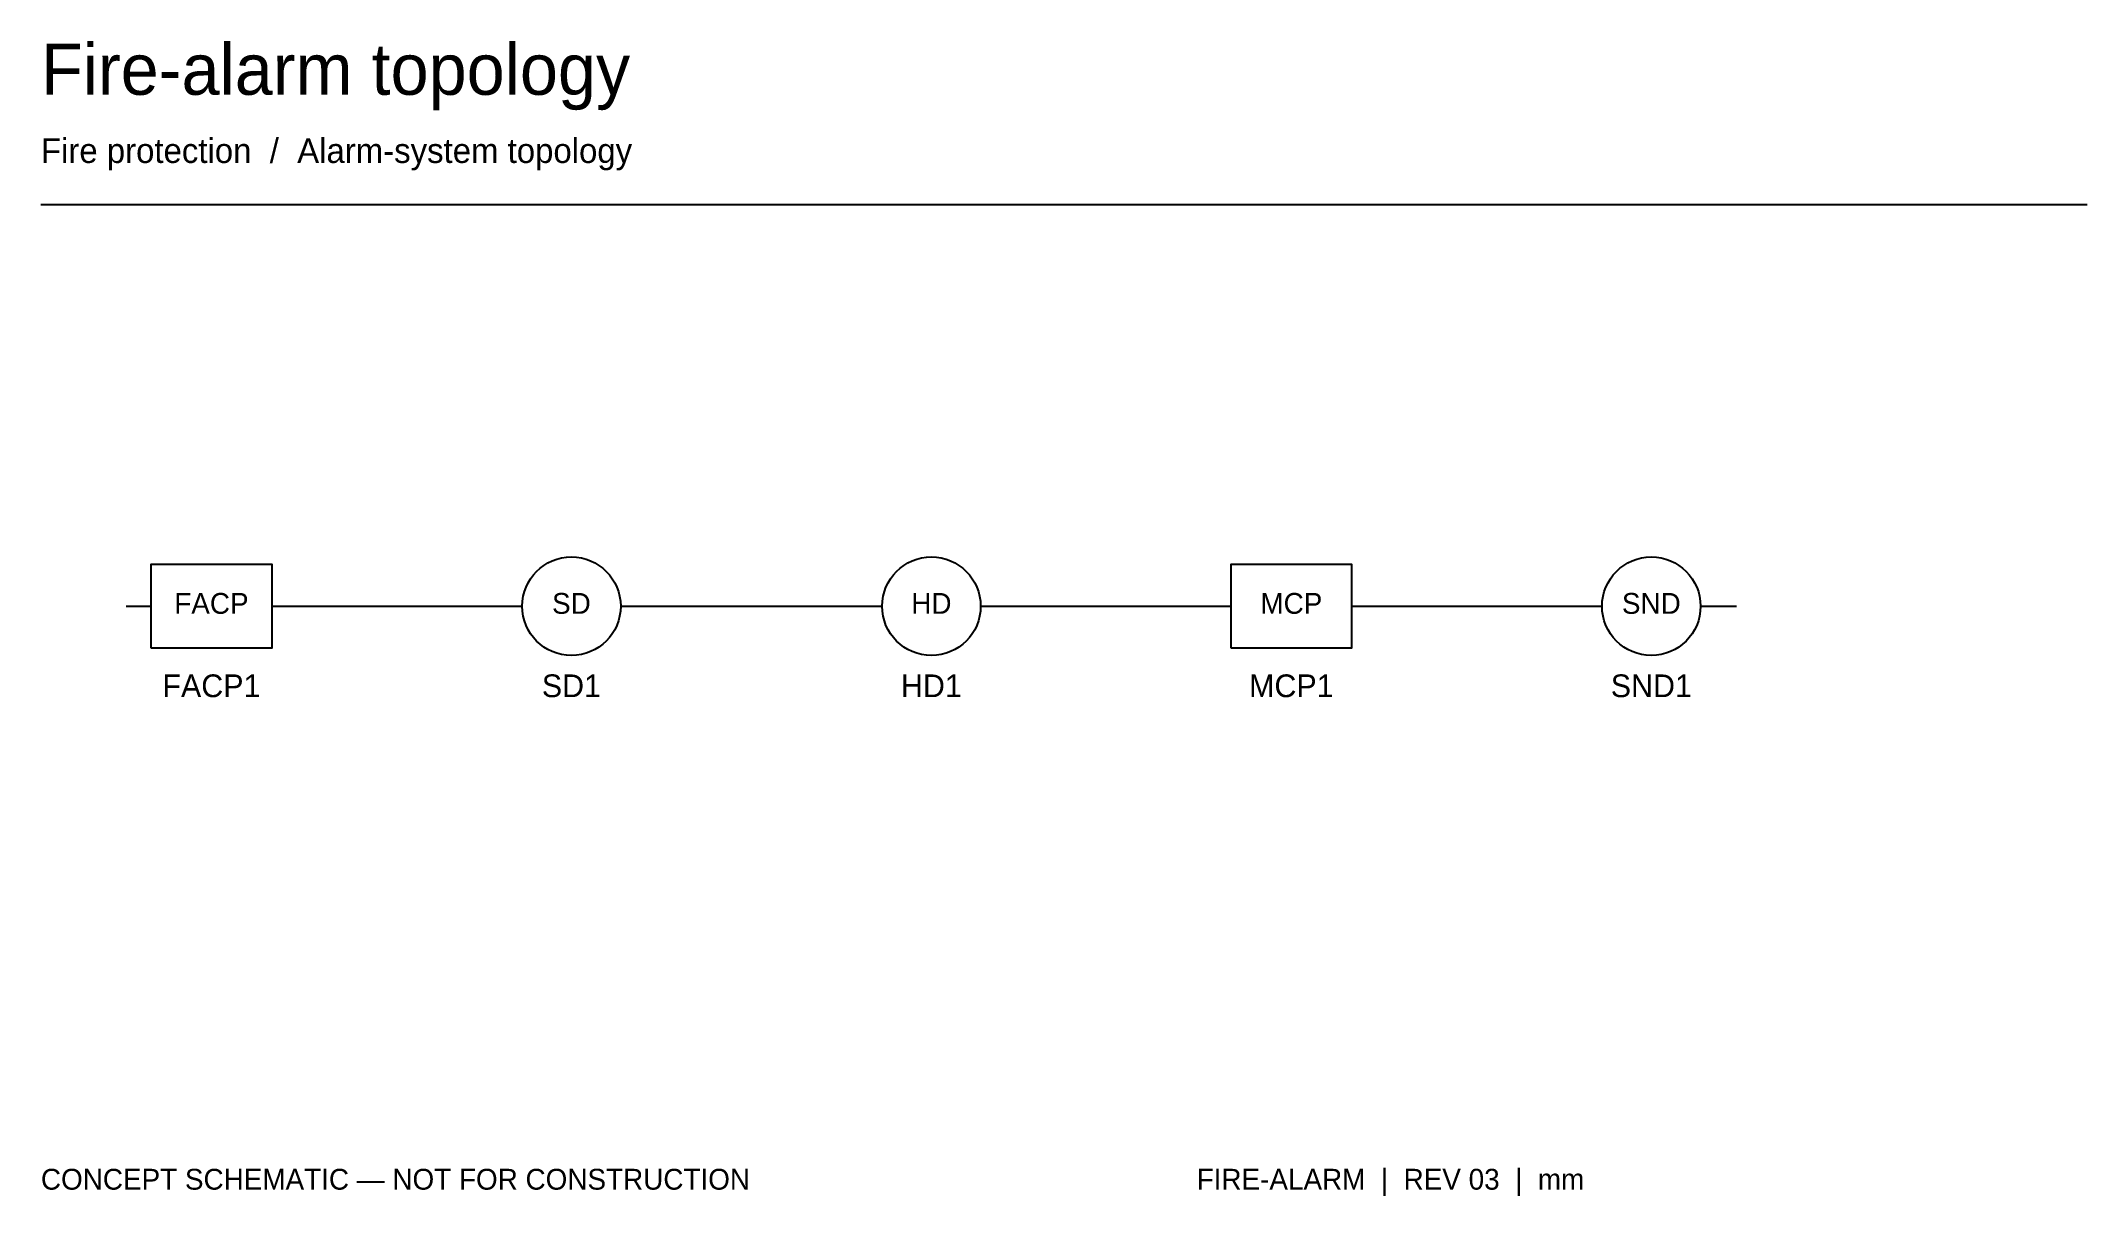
# Model space of a CAD drawing. Header units: millimetres. Extents: x 40 to 1120, y 39 to 648.
import ezdxf
from ezdxf.enums import TextEntityAlignment as Align

# ---------------------------------------------------------------- set-up
doc = ezdxf.new("R2010")
doc.units = ezdxf.units.MM
doc.layers.get('0').update_dxf_attribs({"linetype": 'CONTINUOUS', "true_color": 0x344755})
doc.layers.add('Annotations', color=7, linetype='CONTINUOUS', true_color=0x71808a)
doc.layers.add('Fire', color=7, linetype='CONTINUOUS', true_color=0x355463)

# ---------------------------------------------------------------- blocks, each defined once
blk = doc.blocks.new('CC_FIRE_PANEL')
at = {"color": 0, "linetype": 'CONTINUOUS'}
for p, q in [((-45, 0), (-32, 0)), ((32, 0), (45, 0))]:
    blk.add_line(p, q, dxfattribs=at)
blk.add_lwpolyline([(-32, -22), (32, -22), (32, 22), (-32, 22)], close=True, dxfattribs=at)
blk.add_text('FACP', height=11, dxfattribs=at).set_placement((0, -4), align=Align.CENTER)
blk = doc.blocks.new('CC_FIRE_SMOKE')
at = {"color": 0, "linetype": 'CONTINUOUS'}
for p, q in [((-45, 0), (-26, 0)), ((26, 0), (45, 0))]:
    blk.add_line(p, q, dxfattribs=at)
blk.add_circle((0, 0), 26, dxfattribs=at)
blk.add_text('SD', height=11, dxfattribs=at).set_placement((0, -4), align=Align.CENTER)
blk = doc.blocks.new('CC_FIRE_HEAT')
at = {"color": 0, "linetype": 'CONTINUOUS'}
for p, q in [((-45, 0), (-26, 0)), ((26, 0), (45, 0))]:
    blk.add_line(p, q, dxfattribs=at)
blk.add_circle((0, 0), 26, dxfattribs=at)
blk.add_text('HD', height=11, dxfattribs=at).set_placement((0, -4), align=Align.CENTER)
blk = doc.blocks.new('CC_FIRE_CALL')
at = {"color": 0, "linetype": 'CONTINUOUS'}
for p, q in [((-45, 0), (-32, 0)), ((32, 0), (45, 0))]:
    blk.add_line(p, q, dxfattribs=at)
blk.add_lwpolyline([(-32, -22), (32, -22), (32, 22), (-32, 22)], close=True, dxfattribs=at)
blk.add_text('MCP', height=11, dxfattribs=at).set_placement((0, -4), align=Align.CENTER)
blk = doc.blocks.new('CC_FIRE_SOUNDER')
at = {"color": 0, "linetype": 'CONTINUOUS'}
for p, q in [((-45, 0), (-26, 0)), ((26, 0), (45, 0))]:
    blk.add_line(p, q, dxfattribs=at)
blk.add_circle((0, 0), 26, dxfattribs=at)
blk.add_text('SND', height=11, dxfattribs=at).set_placement((0, -4), align=Align.CENTER)

msp = doc.modelspace()

# ---------------------------------------------------------------- linework, layer by layer
at = {"layer": 'Annotations'}
msp.add_line((40, 562), (1120, 562), dxfattribs=at)
at = {"layer": 'Fire', "color": 7, "true_color": 0xbd6455}
for points in [[(175, 350), (275, 350)], [(365, 350), (465, 350)], [(555, 350), (655, 350)], [(745, 350), (845, 350)]]:
    msp.add_lwpolyline(points, dxfattribs=at)

# ---------------------------------------------------------------- block references
at = {"layer": 'Fire'}
ref = msp.add_blockref('CC_FIRE_PANEL', (130, 350), dxfattribs=at)
ref.add_attrib('TAG', 'FACP1', dxfattribs={"height": 12}).set_placement((130, 302), align=Align.CENTER)
ref = msp.add_blockref('CC_FIRE_SMOKE', (320, 350), dxfattribs=at)
ref.add_attrib('TAG', 'SD1', dxfattribs={"height": 12}).set_placement((320, 302), align=Align.CENTER)
ref = msp.add_blockref('CC_FIRE_HEAT', (510, 350), dxfattribs=at)
ref.add_attrib('TAG', 'HD1', dxfattribs={"height": 12}).set_placement((510, 302), align=Align.CENTER)
ref = msp.add_blockref('CC_FIRE_CALL', (700, 350), dxfattribs=at)
ref.add_attrib('TAG', 'MCP1', dxfattribs={"height": 12}).set_placement((700, 302), align=Align.CENTER)
ref = msp.add_blockref('CC_FIRE_SOUNDER', (890, 350), dxfattribs=at)
ref.add_attrib('TAG', 'SND1', dxfattribs={"height": 12}).set_placement((890, 302), align=Align.CENTER)

# ---------------------------------------------------------------- texts
at = {"layer": 'Annotations'}
for s, height, p in [('Fire-alarm topology', 27, (40, 620)), ('Fire protection  /  Alarm-system topology', 13, (40, 584)), ('CONCEPT SCHEMATIC — NOT FOR CONSTRUCTION', 11, (40, 42)), ('FIRE-ALARM  |  REV 03  |  mm', 11, (650, 42))]:
    msp.add_text(s, height=height, dxfattribs=at).set_placement(p)

doc.saveas('drawing.dxf')
